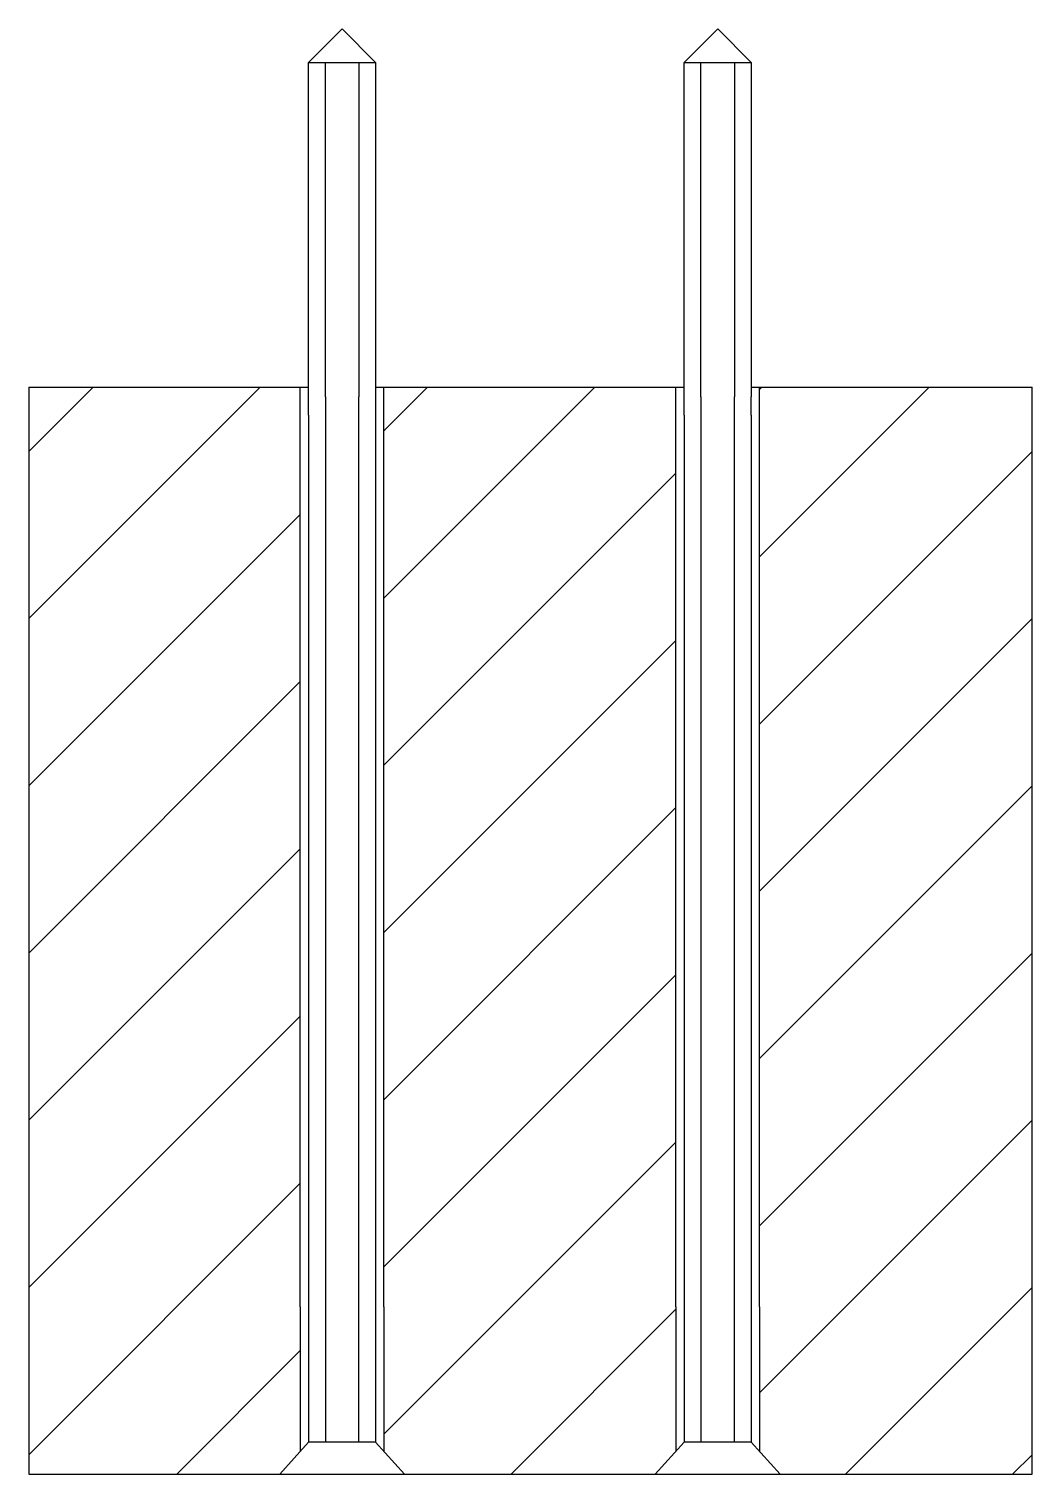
# Model space of a CAD drawing. Header units: millimetres. Extents: x 7 to 1272, y -517 to 867.
# Drawn here: x 1265.95 to 1271.95, y 142.11 to 150.75 of the extents above; entities that cross this region are included whole.
import ezdxf

# ---------------------------------------------------------------- set-up
doc = ezdxf.new("R2010")
doc.units = ezdxf.units.MM
doc.layers.add('ARREDI_attrezzature', color=175, linetype='Continuous')
doc.layers.add('filatura', color=8, linetype='Continuous')

msp = doc.modelspace()

# ---------------------------------------------------------------- linework, layer by layer
for p, q in [((1267.6234, 150.5535), (1267.8234, 150.7535)), ((1268.0234, 150.5535), (1267.8234, 150.7535)), ((1269.8698, 150.5535), (1270.0698, 150.7535)), ((1270.2698, 150.5535), (1270.0698, 150.7535)), ((1267.6234, 148.4437), (1267.6234, 150.5535)), ((1267.6234, 150.5535), (1268.0234, 150.5535)), ((1268.0234, 150.5535), (1268.0234, 148.5535)), ((1269.8698, 148.4437), (1269.8698, 150.5535)), ((1269.8698, 150.5535), (1270.2698, 150.5535)), ((1270.2698, 150.5535), (1270.2698, 148.5535)), ((1265.9502, 148.6103), (1265.9502, 142.1103)), ((1265.9502, 148.6103), (1267.6234, 148.6103)), ((1267.5734, 143.1103), (1267.5734, 148.6103)), ((1268.0234, 148.6103), (1269.8698, 148.6103)), ((1268.0734, 143.1103), (1268.0734, 148.6103)), ((1269.8198, 143.1103), (1269.8198, 148.6103)), ((1270.2698, 148.6103), (1271.9502, 148.6103)), ((1270.3198, 143.1103), (1270.3198, 148.6103)), ((1271.9502, 142.1103), (1271.9502, 148.6103)), ((1268.0234, 148.5535), (1268.0234, 148.4437)), ((1270.2698, 148.4437), (1270.2698, 148.5535)), ((1267.6234, 148.4437), (1267.6234, 142.3004)), ((1268.0234, 148.4437), (1268.0234, 142.3004)), ((1269.8698, 148.4437), (1269.8698, 142.3004)), ((1270.2698, 148.4437), (1270.2698, 142.3004)), ((1267.5734, 143.1103), (1267.5734, 142.2455)), ((1268.0734, 143.1103), (1268.0734, 142.2455)), ((1269.8198, 143.1103), (1269.8198, 142.2455)), ((1270.3198, 143.1103), (1270.3198, 142.2455)), ((1267.6234, 142.4103), (1267.6234, 142.4103)), ((1269.8698, 142.4103), (1269.8698, 142.4103)), ((1267.6234, 142.3004), (1267.4502, 142.1103)), ((1268.0234, 142.3004), (1268.1966, 142.1103)), ((1269.8698, 142.3004), (1269.6966, 142.1103)), ((1270.2698, 142.3004), (1270.443, 142.1103)), ((1265.9502, 142.1103), (1271.9502, 142.1103))]:
    msp.add_line(p, q)
at = {"layer": 'ARREDI_attrezzature', "linetype": 'Continuous'}
for p, q in [((1265.9502, 148.2264), (1266.334, 148.6103)), ((1265.9502, 147.2264), (1267.334, 148.6103)), ((1268.0734, 148.3496), (1268.334, 148.6103)), ((1268.0734, 147.3496), (1269.334, 148.6103)), ((1270.3198, 148.596), (1270.334, 148.6103)), ((1270.3198, 147.596), (1271.334, 148.6103)), ((1270.3198, 146.596), (1271.9502, 148.2264)), ((1268.0734, 146.3496), (1269.8198, 148.096)), ((1265.9502, 146.2264), (1267.5734, 147.8496)), ((1270.3198, 145.596), (1271.9502, 147.2264)), ((1268.0734, 145.3496), (1269.8198, 147.096)), ((1265.9502, 145.2264), (1267.5734, 146.8496)), ((1270.3198, 144.596), (1271.9502, 146.2264)), ((1268.0734, 144.3496), (1269.8198, 146.096)), ((1265.9502, 144.2264), (1267.5734, 145.8496)), ((1270.3198, 143.596), (1271.9502, 145.2264)), ((1268.0734, 143.3496), (1269.8198, 145.096)), ((1265.9502, 143.2264), (1267.5734, 144.8496)), ((1270.3198, 142.596), (1271.9502, 144.2264)), ((1268.0734, 142.3496), (1269.8198, 144.096)), ((1265.9502, 142.2264), (1267.5734, 143.8496)), ((1270.834, 142.1103), (1271.9502, 143.2264)), ((1268.834, 142.1103), (1269.8198, 143.096)), ((1266.834, 142.1103), (1267.5734, 142.8496)), ((1271.834, 142.1103), (1271.9502, 142.2264))]:
    msp.add_line(p, q, dxfattribs=at)
at = {"layer": 'filatura'}
for p, q in [((1267.7234, 148.5535), (1267.7234, 150.5535)), ((1267.9234, 150.5535), (1267.9234, 148.5535)), ((1269.9698, 148.5535), (1269.9698, 150.5535)), ((1270.1698, 150.5535), (1270.1698, 148.5535)), ((1267.7234, 148.5535), (1267.7234, 142.3004)), ((1267.9234, 142.3004), (1267.9234, 148.5535)), ((1269.9698, 148.5535), (1269.9698, 142.3004)), ((1270.1698, 142.3004), (1270.1698, 148.5535)), ((1268.0234, 142.3004), (1267.6234, 142.3004)), ((1270.2698, 142.3004), (1269.8698, 142.3004))]:
    msp.add_line(p, q, dxfattribs=at)

doc.saveas('drawing.dxf')
